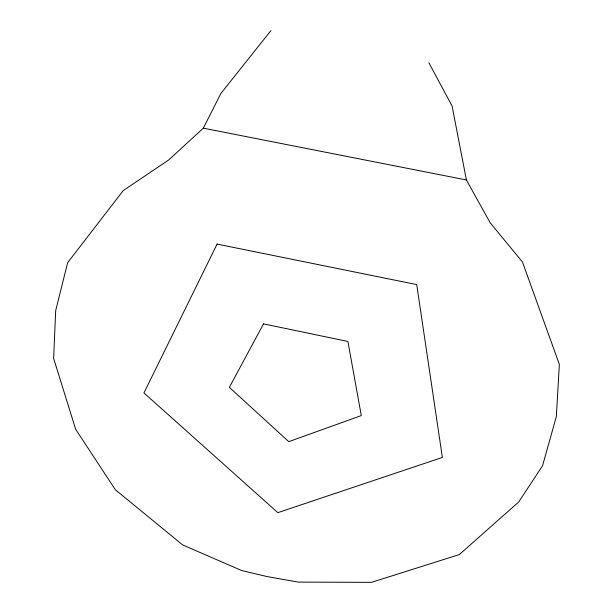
<?xml version="1.0" encoding="UTF-8"?>
<svg xmlns="http://www.w3.org/2000/svg" width="613" height="613" viewBox="0 0 613 613"><rect width="100%" height="100%" fill="white"/><g stroke="black" fill="none" stroke-linecap="round" stroke-linejoin="round"><path stroke-width="0.92" d="M428.901 62.802L452.08 106.003L466.393 179.954L490.116 222.672L522.46 262.012L559.362 364.413L556.336 416.618L542.566 465.719L518.682 502.009L459.313 554.581L371.463 582.35L298.194 582.097L267.176 576.588L241.775 570.573L182.705 544.957L115.39 489.787L75.675 429.307L53.637 358.452L55.668 310.714L67.622 262.701L123.228 190.574L168.774 159.909L203.317 128.163L220.933 93.375L270.9 30.65M203.317 128.163L466.393 179.954M217.086 244.089L143.948 392.925L277.842 512.644L442.364 457.436L416.725 284.593L217.086 244.089M263.521 323.871L229.362 387.332L288.777 441.659L361.295 415.591L347.9 341.472L263.521 323.871"/></g></svg>
